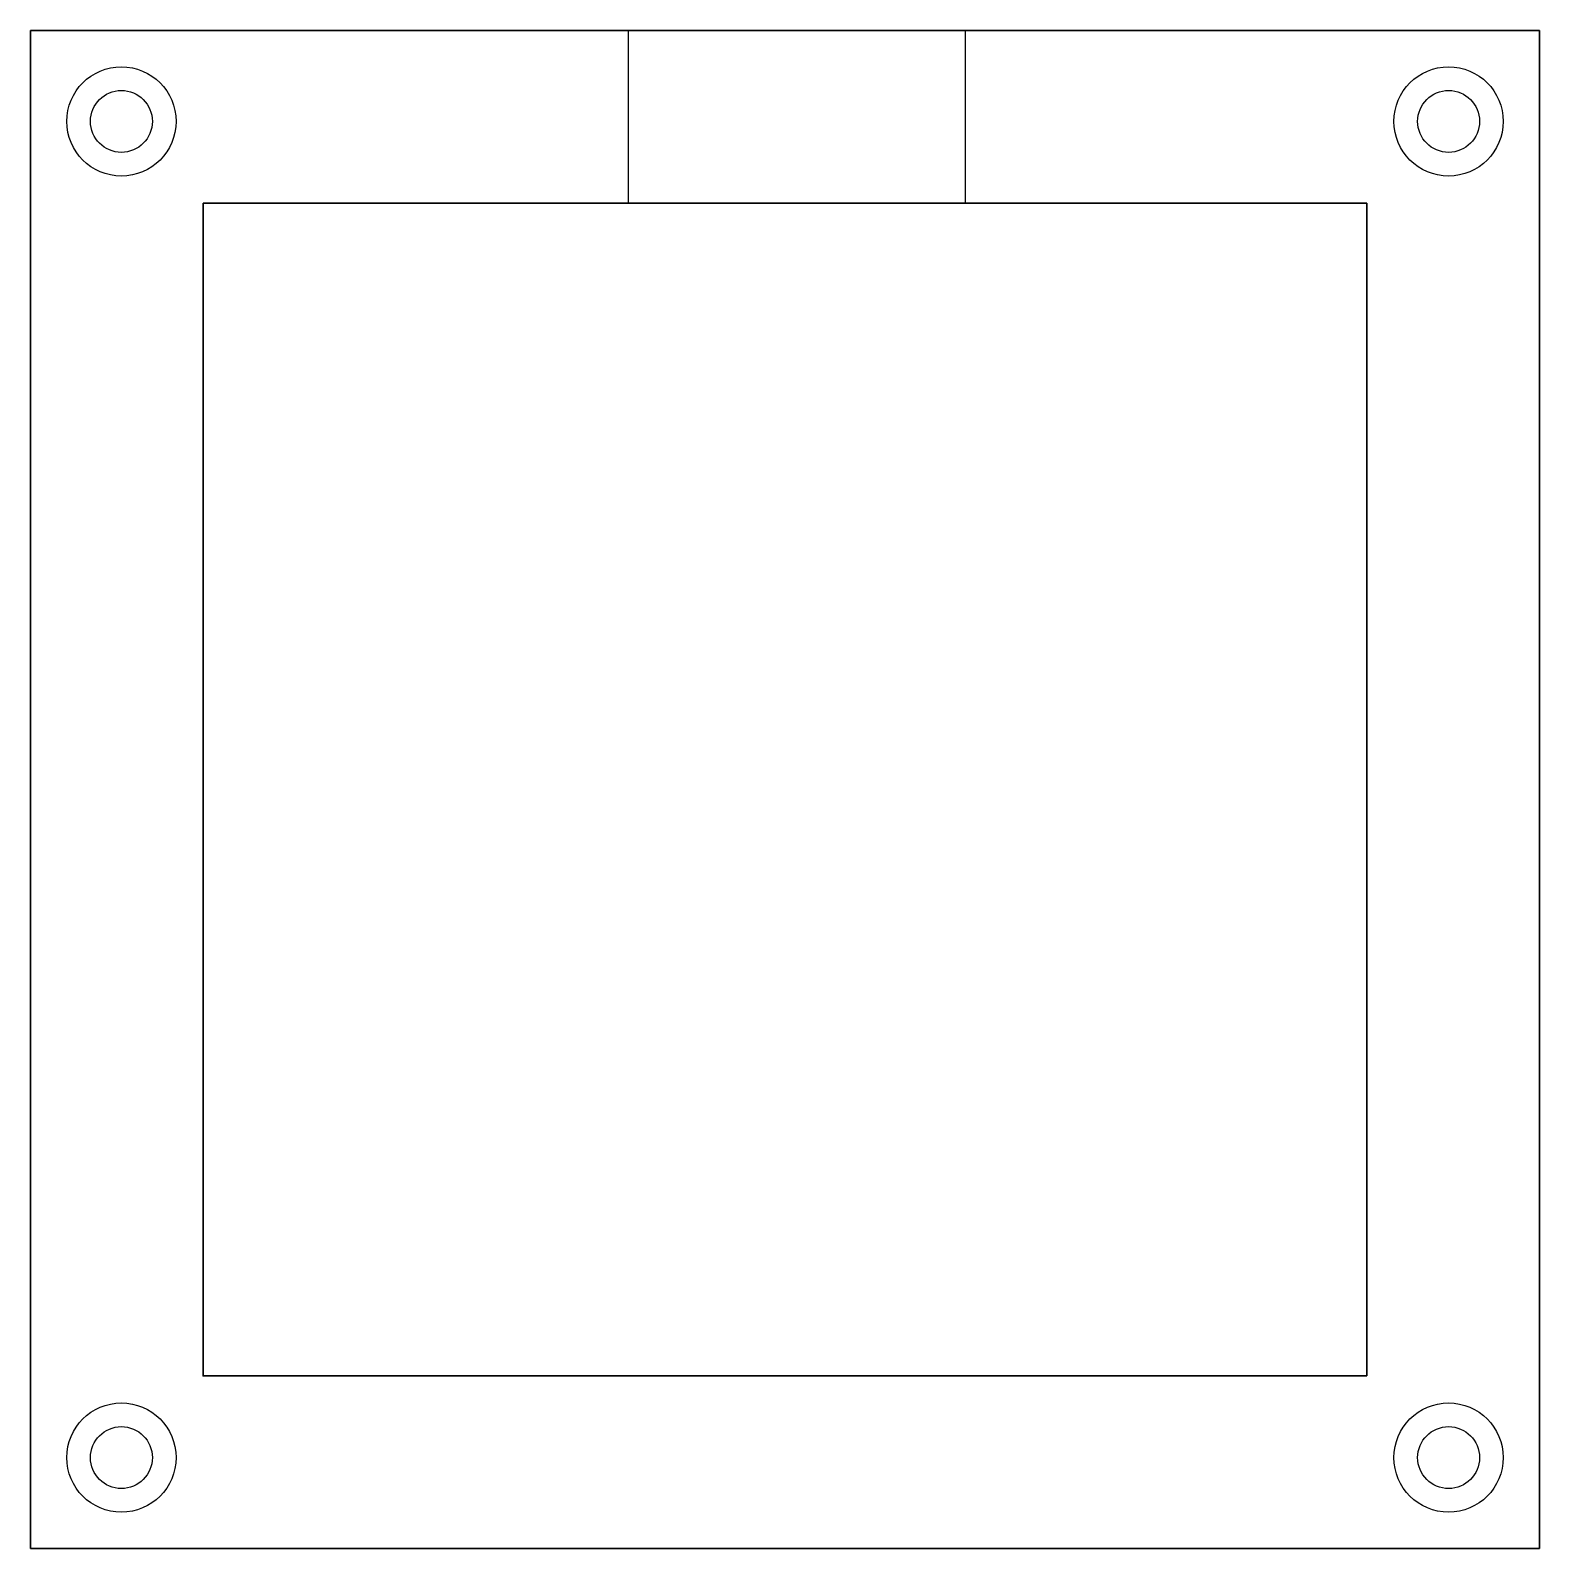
# Model space of a CAD drawing. Header units: millimetres. Extents: x -9.5 to 73.4, y -9.5 to 73.9.
import ezdxf

# ---------------------------------------------------------------- set-up
doc = ezdxf.new("R2010")
doc.units = ezdxf.units.MM
doc.header["$MEASUREMENT"] = 0
doc.layers.add('SpeedrunDeck bottom v3_Skectch1', color=7, linetype='Continuous')
doc.layers.add('SpeedrunDeck bottom v3_Sketch3', color=7, linetype='Continuous')

msp = doc.modelspace()

# ---------------------------------------------------------------- linework, layer by layer
at = {"layer": 'SpeedrunDeck bottom v3_Skectch1'}
for p, q in [((-9.5, 73.9), (73.4, 73.9)), ((-9.5, -9.5), (-9.5, 73.9)), ((73.4, 73.9), (73.4, -9.5)), ((0, 64.4), (0, 0)), ((63.9, 64.4), (0, 64.4)), ((63.9, 0), (63.9, 64.4)), ((0, 0), (63.9, 0)), ((73.4, -9.5), (-9.5, -9.5))]:
    msp.add_line(p, q, dxfattribs=at)
for centre, radius in [((-4.5, 68.9), 3), ((68.4, 68.9), 3), ((-4.5, 68.9), 1.7), ((68.4, 68.9), 1.7), ((-4.5, -4.5), 3), ((68.4, -4.5), 3), ((-4.5, -4.5), 1.7), ((68.4, -4.5), 1.7)]:
    msp.add_circle(centre, radius, dxfattribs=at)
msp.add_point((0, 0), dxfattribs=at)
at = {"layer": 'SpeedrunDeck bottom v3_Sketch3'}
for p, q in [((73.4, 73.9, 13), (-9.5, 73.9, 13)), ((-9.5, 73.9, 13), (-9.5, -9.5, 13)), ((-9.5, -9.5, 13), (-9.5, 73.9, 13)), ((23.35, 73.9, 13), (41.85, 73.9, 13)), ((23.35, 64.4, 13), (23.35, 73.9, 13)), ((41.85, 73.9, 13), (41.85, 64.4, 13)), ((73.4, -9.5, 13), (73.4, 73.9, 13)), ((73.4, 73.9, 13), (73.4, -9.5, 13)), ((0, 64.4, 13), (63.9, 64.4, 13)), ((0, 0, 13), (0, 64.4, 13)), ((41.85, 64.4, 13), (23.35, 64.4, 13)), ((63.9, 64.4, 13), (63.9, 0, 13)), ((63.9, 0, 13), (0, 0, 13)), ((-9.5, -9.5, 13), (73.4, -9.5, 13))]:
    msp.add_line(p, q, dxfattribs=at)
for centre in [(-4.5, 68.9, 13), (68.4, 68.9, 13), (-4.5, -4.5, 13), (68.4, -4.5, 13)]:
    msp.add_circle(centre, 1.7, dxfattribs=at)
msp.add_point((0, 0, 13), dxfattribs=at)

doc.saveas('drawing.dxf')
